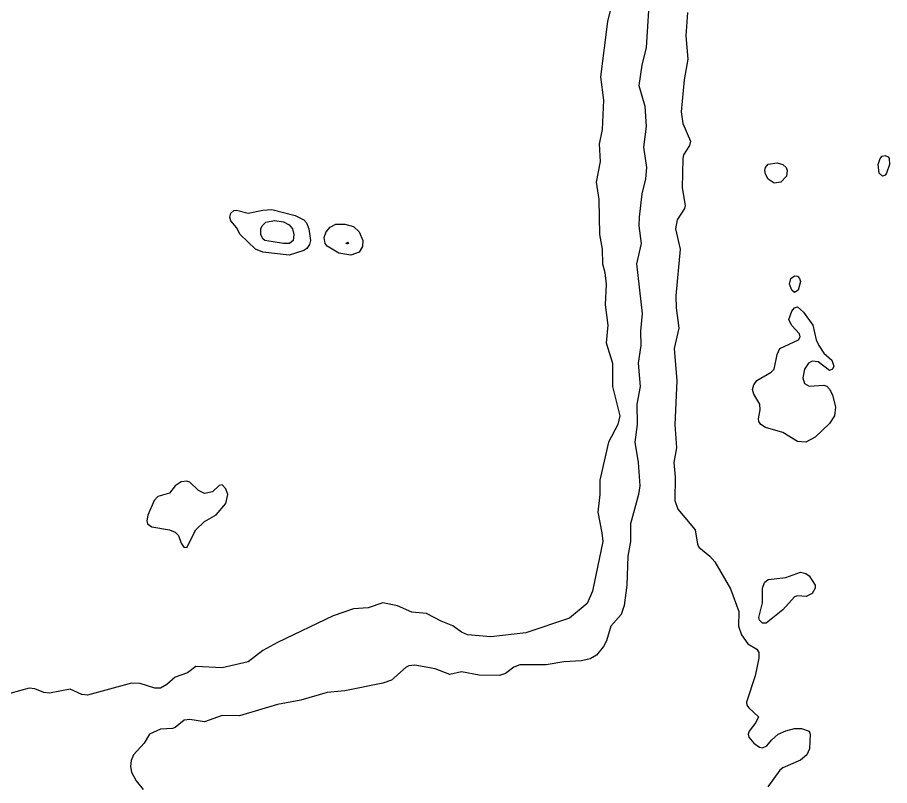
# Model space of a CAD drawing. Header units: inches. Extents: x 3311818 to 3313075, y 1372003 to 1372737.
# Drawn here: x 3312380.3 to 3312494.1, y 1372253.5 to 1372353.7 of the extents above; entities that cross this region are included whole.
import ezdxf

# ---------------------------------------------------------------- set-up
doc = ezdxf.new("R2010")
doc.units = ezdxf.units.IN
doc.header["$MEASUREMENT"] = 0

msp = doc.modelspace()

# ---------------------------------------------------------------- linework, layer by layer
for points, elevation in [([(3312462.81, 1372357.35), (3312462.33, 1372349.73), (3312461.75, 1372347.45), (3312461.36, 1372344.78), (3312462.15, 1372342.11), (3312462.3, 1372339.44), (3312461.97, 1372336.77), (3312462.35, 1372334.11), (3312462.24, 1372332.64), (3312461.75, 1372330.68), (3312461.38, 1372327.63), (3312461.36, 1372326.48), (3312461.66, 1372324.2), (3312461.04, 1372321.53), (3312461.78, 1372315.05), (3312461.57, 1372312.76), (3312461.61, 1372310.86), (3312461.26, 1372308.57), (3312461.54, 1372305.52), (3312461.1, 1372303.23), (3312461.14, 1372300.57), (3312460.84, 1372298.28), (3312461.28, 1372295.61), (3312461.48, 1372292.56), (3312461.32, 1372291.42), (3312460.25, 1372287.61), (3312460.25, 1372285.32), (3312459.94, 1372283.41), (3312459.79, 1372279.6), (3312459.44, 1372276.94), (3312459.03, 1372275.79), (3312457.7, 1372274.27), (3312457.14, 1372272.36), (3312456.74, 1372271.6), (3312455.82, 1372270.46), (3312455, 1372270.02), (3312453.86, 1372269.73), (3312451.57, 1372269.6), (3312449.28, 1372269.21), (3312445.85, 1372269.24), (3312445.07, 1372268.93), (3312443.95, 1372268.08), (3312443.19, 1372267.83), (3312440.52, 1372267.88), (3312438.23, 1372268.32), (3312436.71, 1372267.98), (3312434.8, 1372268.7), (3312432.13, 1372269.17), (3312431.37, 1372269.11), (3312430.99, 1372268.92), (3312429.08, 1372267.24), (3312427.94, 1372266.83), (3312422.99, 1372265.83), (3312420.7, 1372265.63), (3312417.27, 1372264.6), (3312414.22, 1372264.06), (3312409.26, 1372262.56), (3312406.98, 1372262.6), (3312404.69, 1372261.78), (3312402.79, 1372262.09), (3312402.02, 1372261.98), (3312400.88, 1372261.06), (3312400.5, 1372260.92), (3312398.97, 1372260.82), (3312397.51, 1372260.17), (3312396.83, 1372259.02), (3312395.41, 1372257.5), (3312395.11, 1372256.73), (3312395.03, 1372255.97), (3312395.19, 1372255.21), (3312395.78, 1372254.07), (3312396.69, 1372252.95)], 4492), ([(3312458.1, 1372356.59), (3312457.28, 1372353.16), (3312456.35, 1372345.92), (3312456.76, 1372342.87), (3312456.56, 1372339.06), (3312456.2, 1372337.15), (3312456.32, 1372334.87), (3312455.81, 1372332.2), (3312456.13, 1372329.91), (3312456.23, 1372325.34), (3312456.58, 1372323.43), (3312456.63, 1372321.53), (3312456.92, 1372320.38), (3312457.08, 1372318.86), (3312456.98, 1372316.19), (3312457.33, 1372313.52), (3312457.09, 1372311.24), (3312457.92, 1372308.57), (3312457.93, 1372305.52), (3312458.86, 1372301.71), (3312458.63, 1372300.57), (3312457.41, 1372298.28), (3312456.25, 1372293.32), (3312456.27, 1372291.42), (3312456.01, 1372289.13), (3312456.55, 1372286.46), (3312456.64, 1372285.32), (3312455.3, 1372278.84), (3312454.62, 1372277.24), (3312452.33, 1372275.31), (3312446.62, 1372273.4), (3312442.04, 1372272.89), (3312438.99, 1372273.14), (3312438.23, 1372273.49), (3312437.09, 1372274.32), (3312435.56, 1372274.91), (3312433.66, 1372275.92), (3312431.75, 1372276.07), (3312429.85, 1372276.92), (3312427.94, 1372277.31), (3312426.03, 1372276.67), (3312424.13, 1372276.53), (3312421.46, 1372275.61), (3312414.22, 1372272.15), (3312412.31, 1372271.07), (3312410.41, 1372269.63), (3312406.98, 1372268.83), (3312403.55, 1372269.01), (3312402.47, 1372268.17), (3312400.88, 1372267.63), (3312399.79, 1372266.64), (3312398.97, 1372266.19), (3312398.21, 1372266.17), (3312396.31, 1372266.79), (3312395.16, 1372266.81), (3312389.45, 1372265.28), (3312388.68, 1372265.36), (3312387.16, 1372266.03), (3312384.49, 1372265.52), (3312383.73, 1372265.63), (3312382.58, 1372266.1), (3312381.82, 1372266.18), (3312378.01, 1372265.15)], 4493), ([(3312467.69, 1372354.31), (3312467.48, 1372351.26), (3312467.75, 1372348.21), (3312467.26, 1372345.54), (3312466.89, 1372341.35), (3312467.09, 1372339.82), (3312468.09, 1372337.54), (3312467.96, 1372336.98), (3312467.2, 1372335.74), (3312467.11, 1372335.25), (3312467, 1372331.44), (3312467.42, 1372329.15), (3312467.32, 1372328.77), (3312466.35, 1372327.25), (3312466.13, 1372326.1), (3312466.75, 1372323.43), (3312466.19, 1372317.34), (3312466.21, 1372315.81), (3312466.58, 1372313.14), (3312465.96, 1372310.48), (3312466.32, 1372306.28), (3312466.06, 1372300.57), (3312466.27, 1372297.52), (3312465.9, 1372295.61), (3312466.11, 1372293.71), (3312466.07, 1372290.66), (3312466.45, 1372289.51), (3312468.69, 1372286.84), (3312468.99, 1372284.94), (3312469.19, 1372284.56), (3312470.61, 1372283.41), (3312471.26, 1372282.65), (3312473.3, 1372279.13), (3312474.38, 1372276.17), (3312474.34, 1372274.27), (3312474.73, 1372273.12), (3312475.58, 1372271.98), (3312476.73, 1372271.28), (3312477, 1372270.84), (3312477.03, 1372270.07), (3312476.54, 1372267.79), (3312475.39, 1372264.36), (3312475.43, 1372263.98), (3312475.7, 1372263.6), (3312476.97, 1372262.45), (3312476.63, 1372261.69), (3312475.74, 1372260.55), (3312475.62, 1372260.17), (3312475.71, 1372259.78), (3312476.34, 1372259.02), (3312477.11, 1372258.48), (3312477.49, 1372258.38), (3312478.07, 1372258.64), (3312478.66, 1372259.4), (3312479.52, 1372260.17), (3312480.54, 1372260.62), (3312481.68, 1372260.9), (3312482.57, 1372260.93), (3312483.56, 1372260.55), (3312483.7, 1372260.17), (3312483.64, 1372258.26), (3312483.26, 1372257.5), (3312482.44, 1372256.79), (3312480.16, 1372255.79), (3312479.77, 1372255.48), (3312478.19, 1372253.3)], 4491), ([(3312479.86, 1372332.2), (3312479.01, 1372332.05), (3312478.23, 1372332.58), (3312477.87, 1372333.24), (3312477.81, 1372333.72), (3312477.89, 1372334.11), (3312478.25, 1372334.53), (3312479.39, 1372334.72), (3312480.14, 1372334.49), (3312480.56, 1372334.11), (3312480.72, 1372333.72), (3312480.61, 1372332.96), (3312479.86, 1372332.2)], 4491), ([(3312493.15, 1372332.96), (3312492.71, 1372333.34), (3312492.59, 1372334.49), (3312492.84, 1372335.25), (3312493.11, 1372335.57), (3312493.5, 1372335.68), (3312493.88, 1372335.5), (3312494.03, 1372335.25), (3312494.06, 1372334.49), (3312493.66, 1372333.34), (3312493.5, 1372333.08), (3312493.15, 1372332.96)], 4491), ([(3312415.76, 1372322.67), (3312412.31, 1372323.07), (3312411.33, 1372323.43), (3312409.35, 1372325.34), (3312408.88, 1372326.25), (3312408.12, 1372327.12), (3312408, 1372327.63), (3312408.12, 1372328.14), (3312408.5, 1372328.49), (3312408.88, 1372328.54), (3312410.41, 1372328.16), (3312412.31, 1372328.55), (3312413.46, 1372328.6), (3312416.51, 1372327.84), (3312417.65, 1372327.26), (3312417.99, 1372326.86), (3312418.3, 1372326.1), (3312418.51, 1372324.58), (3312418.41, 1372324.04), (3312418.03, 1372323.52), (3312417.65, 1372323.29), (3312415.76, 1372322.67)], 4494), ([(3312415.79, 1372324.2), (3312414.98, 1372324.18), (3312412.58, 1372324.58), (3312412.31, 1372324.78), (3312412.04, 1372325.34), (3312412.05, 1372326.1), (3312412.21, 1372326.48), (3312412.69, 1372326.95), (3312413.84, 1372327.2), (3312414.98, 1372326.99), (3312415.74, 1372326.6), (3312416.18, 1372326.1), (3312416.36, 1372325.34), (3312416.24, 1372324.58), (3312415.79, 1372324.2)], 4495), ([(3312423.78, 1372322.67), (3312422.22, 1372322.91), (3312420.7, 1372323.83), (3312420.43, 1372324.2), (3312420.32, 1372324.96), (3312420.58, 1372325.72), (3312421.08, 1372326.31), (3312421.84, 1372326.7), (3312422.99, 1372326.72), (3312424.13, 1372326.4), (3312424.89, 1372325.72), (3312425.34, 1372324.58), (3312425.31, 1372323.81), (3312424.85, 1372323.05), (3312423.78, 1372322.67)], 4494), ([(3312423.46, 1372324.2), (3312423.37, 1372324.15), (3312423.14, 1372324.2), (3312423.37, 1372324.35), (3312423.46, 1372324.2)], 4495), ([(3312482.13, 1372318.1), (3312481.68, 1372317.77), (3312481.3, 1372318.08), (3312481.03, 1372318.86), (3312481.17, 1372319.62), (3312481.68, 1372319.98), (3312482.06, 1372319.91), (3312482.33, 1372319.62), (3312482.43, 1372319.24), (3312482.13, 1372318.1)], 4491), ([(3312483.15, 1372298.28), (3312482.06, 1372298.35), (3312480.16, 1372299.53), (3312477.87, 1372300.17), (3312477.26, 1372300.57), (3312477, 1372300.95), (3312476.97, 1372301.33), (3312477.18, 1372302.47), (3312477.14, 1372303.23), (3312476.34, 1372304.54), (3312476.2, 1372305.14), (3312476.34, 1372305.74), (3312476.73, 1372306.32), (3312478.63, 1372307.4), (3312479.01, 1372307.81), (3312479.41, 1372309.71), (3312479.77, 1372310.48), (3312482.19, 1372311.62), (3312482.39, 1372312), (3312482.33, 1372312.38), (3312481.28, 1372313.52), (3312480.91, 1372314.29), (3312481.3, 1372315.36), (3312481.68, 1372315.81), (3312482.06, 1372315.93), (3312482.82, 1372315.24), (3312484.05, 1372313.52), (3312484.47, 1372311.62), (3312484.82, 1372310.86), (3312485.49, 1372309.89), (3312486.53, 1372308.95), (3312486.81, 1372308.19), (3312486.64, 1372307.77), (3312486.25, 1372307.63), (3312484.73, 1372308.76), (3312483.97, 1372308.84), (3312483.48, 1372308.57), (3312482.97, 1372307.81), (3312482.77, 1372306.66), (3312482.98, 1372305.9), (3312483.59, 1372305.56), (3312485.49, 1372305.72), (3312485.87, 1372305.59), (3312486.25, 1372305.19), (3312486.64, 1372304.44), (3312487, 1372302.85), (3312486.88, 1372301.71), (3312486.25, 1372300.7), (3312484.35, 1372298.91), (3312483.15, 1372298.28)], 4491), ([(3312402.4, 1372284.52), (3312403.56, 1372286.84), (3312404.69, 1372287.92), (3312406.22, 1372288.8), (3312407.46, 1372290.27), (3312407.74, 1372291.42), (3312407.47, 1372292.18), (3312406.98, 1372292.71), (3312406.6, 1372292.63), (3312405.72, 1372291.8), (3312404.69, 1372291.57), (3312403.93, 1372291.96), (3312402.79, 1372293.03), (3312402.4, 1372293.17), (3312401.64, 1372293.1), (3312400.88, 1372292.56), (3312400.12, 1372291.63), (3312398.59, 1372291.16), (3312398.13, 1372290.66), (3312397.31, 1372288.75), (3312397.15, 1372287.99), (3312397.26, 1372287.61), (3312397.83, 1372287.21), (3312400.12, 1372286.85), (3312400.88, 1372286.52), (3312401.31, 1372286.08), (3312401.64, 1372285.1), (3312402, 1372284.56), (3312402.4, 1372284.52)], 4493), ([(3312477.95, 1372274.65), (3312477.49, 1372274.65), (3312477.11, 1372275.03), (3312477.03, 1372275.41), (3312477.51, 1372277.32), (3312477.5, 1372279.22), (3312477.74, 1372279.98), (3312478.25, 1372280.37), (3312480.54, 1372280.63), (3312482.44, 1372281.3), (3312483.15, 1372281.13), (3312483.59, 1372280.81), (3312484.36, 1372279.6), (3312484.35, 1372279.22), (3312483.97, 1372278.53), (3312483.2, 1372278.15), (3312482.06, 1372278.23), (3312481.68, 1372278.08), (3312480.16, 1372276.38), (3312477.95, 1372274.65)], 4491)]:
    msp.add_lwpolyline(points, dxfattribs=dict(elevation=elevation))

doc.saveas('drawing.dxf')
